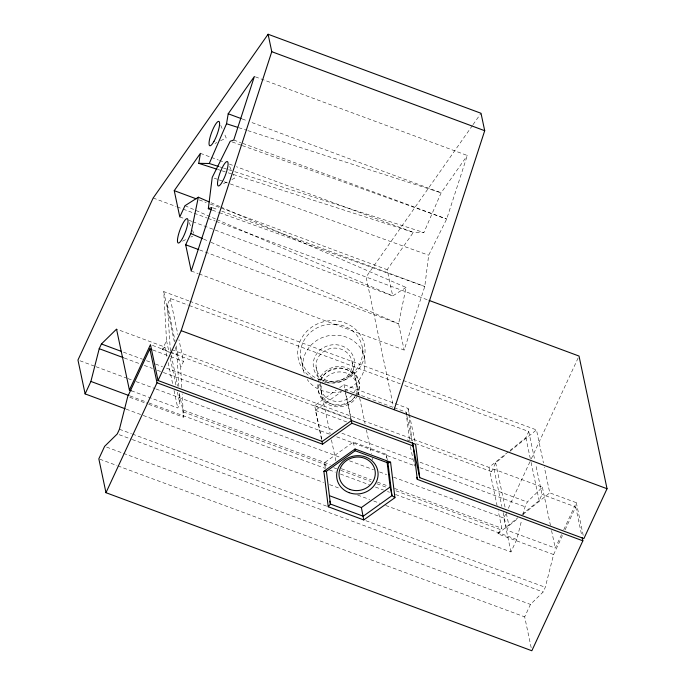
<?xml version="1.0" encoding="UTF-8"?>
<svg xmlns="http://www.w3.org/2000/svg" width="685" height="685" viewBox="0 0 685 685"><rect width="100%" height="100%" fill="white"/><g stroke="black" fill="none" stroke-linecap="round" stroke-linejoin="round"><path stroke-width="0.51" stroke-dasharray="3.42 2.57" d="M255.385 76.84L467.307 155.495L446.671 219.054L428.673 255.222L424.777 286.484L404.141 350.044L199.215 273.983M220.87 207.007L406.059 287.452L398.593 323.791L404.141 350.044M385.715 505.462L510.967 551.947L516.747 539.489L521.696 520.052M522.997 514.94L525.078 506.754L527.27 502.028L542.383 487.189L494.022 469.234L491.53 471.682L416.497 443.837M531.183 647.667L524.676 616.877L530.464 604.418L543.085 592.02L545.277 587.293L553.6 554.559L562.445 535.516M233.328 174.461L413.355 232.386L423.887 232.549L441.131 192.802L467.307 155.495M170.368 351.011L167.397 304.628L170.257 298.472L188.281 305.159M169.409 352.133L162.405 349.53L166.541 340.616L163.741 291.587L188.786 300.878M181.825 387.599L180.677 367.554L183.537 361.389L178.965 339.726M131.374 390.775L177.757 407.986L179.83 403.533L179.222 392.873M491.53 471.682L495.666 462.769L506.498 454.052M171.935 349.692L488.996 467.367L525.883 437.681L528.743 431.516L404.57 385.432M510.967 551.947L503.809 518.083L505.616 514.195M508.313 508.381L530.832 459.866M531.286 458.899L579.022 356.054M561.529 534.574L555.252 548.094L506.883 530.147L508.955 525.686L518.117 518.314M521.953 514.452L539.163 500.598L542.023 494.442L535.713 464.524M563.764 529.745L576.316 502.696L549.764 492.84L544.318 467.059M565.099 529.796L575.708 506.943L542.023 494.442M472.419 125.535L366.098 277.031L393.447 406.565M473.027 124.661L481.016 113.273M406.059 287.452L392.71 295.937L387.171 269.684L413.355 232.386L236.411 166.712M553.6 554.559L497.832 533.863L501.857 528.281L498.149 510.727M162.405 349.53L164.897 347.081L116.536 329.134M509.828 451.372L536.475 429.923L543.445 462.932M497.832 533.863L517.851 517.749M523.117 514.289L549.764 492.84M321.796 439.419L314.655 405.58L336.207 390.176M339.657 387.71L343.964 384.627L408.037 408.406L409.116 413.534M321.488 439.068L315.417 410.332L341.276 391.846M325.229 467.949L324.587 462.666L353.34 442.108L386.126 454.266L387.342 460.029M215.022 143.448L216.88 142.54M220.604 140.716L226.196 137.976L224.098 133.113M223.507 183.631L228.156 181.345M231.881 179.521L234.672 178.151L233.003 174.264M182.501 241.18L186.226 239.356M190.884 237.07L192.742 236.162M238.731 127.684L246.865 130.296M247.884 130.63L441.131 192.802L251.198 122.307M219.457 166.772L222.505 167.756M223.524 168.082L227.591 169.392M228.61 169.717L233.696 171.353M234.715 171.678L423.887 232.549M218.07 169.555L221.127 170.531M222.145 170.865L227.223 172.5M228.242 172.826L232.309 174.136M232.241 141.975L241.3 145.237M242.302 145.597L446.671 219.054L241.745 142.994M214.242 178.151L218.267 179.598M219.268 179.958L223.301 181.405M224.303 181.773L229.338 183.58M230.348 183.94L428.673 255.222M212.35 210.141L218.395 212.307M219.397 212.667L424.777 286.484L221.846 211.168M242.199 118.967L247.199 120.825M233.748 140.023L240.743 142.626M200.422 153.354L210.423 157.07M211.425 157.439L218.421 160.033M219.423 160.41L223.421 161.891M229.415 164.117L232.412 165.231M199.241 199.934L206.236 202.537M210.235 204.019L387.171 269.684M212.855 207.829L217.847 209.687M153.175 198.008L176.165 206.536M177.158 206.904L182.159 208.762M183.16 209.13L193.153 212.847M194.155 213.215L207.153 218.035M208.154 218.412L215.15 221.007M216.152 221.375L428.074 300.03M179.787 216.914L183.785 218.395M188.786 220.253L191.783 221.366M192.785 221.734L392.71 295.937L216.349 219.328M199.669 249.957L398.593 323.791L209.49 241.642M191.218 271.012L198.213 273.615M189.788 301.254L402.206 380.089M403.208 380.466L536.475 429.923M189.283 305.527L400.562 383.951M344.726 389.38L393.199 407.369M394.183 407.729L406.051 412.139L406.702 415.221M152.438 345.377L169.161 351.585M170.137 351.944L177.03 354.505L178.853 386.477M314.655 405.58L352.45 419.614M407.164 439.916L412.13 441.765L409.056 416.745M170.402 352.501L351.474 419.708M152.832 349.992L169.674 356.243M170.659 356.611L183.537 361.389M315.417 410.332L347.329 422.174M123.463 352.158L142.506 359.223M146.513 360.704L151.522 362.57M155.529 364.052L162.542 366.655M166.549 368.145L334.888 430.625M341.901 433.228L414.04 460.003M420.059 462.229L527.27 502.028M124.276 357.998L139.303 363.572M144.312 365.43L152.335 368.41M157.344 370.268L162.354 372.126M163.355 372.503L329.682 434.23M336.703 436.833L414.853 465.843M419.862 467.701L525.078 506.754M79.965 360.772L94.992 366.347M95.994 366.723L127.059 378.248M128.061 378.625L132.068 380.106M136.075 381.596L155.118 388.66M156.12 389.037L339.486 457.092M349.504 460.808L373.556 469.73M379.567 471.965L386.58 474.568M393.592 477.171L503.809 518.083M179.307 393.336L182.792 409.861L330.281 464.601M341.318 468.694L371.424 479.868M377.444 482.103L388.481 486.196M394.5 488.431L501.857 528.281M183.212 411.865L328.697 465.86M333.715 467.727L336.729 468.84M340.745 470.33L370.842 481.504M376.861 483.738L386.897 487.463M395.921 490.811L502.276 530.284M129.979 395.939L148.011 402.634M149.013 403.003L325.366 468.454M329.374 469.944L335.385 472.179M340.402 474.037L369.455 484.817M375.466 487.052L383.489 490.023M387.496 491.513L389.5 492.258M395.51 494.484L516.747 539.489M129.748 397.249L147.669 403.902M148.662 404.27L183.52 417.208L182.193 393.926M126.194 409.142L142.232 415.093M143.233 415.47L323.594 482.403M329.605 484.637L340.625 488.73M357.656 495.049L369.686 499.511M373.693 501L379.704 503.235M119.43 429.247L131.452 433.708M132.453 434.076L326.839 506.224M365.918 520.728L545.277 587.293M119.241 434.718L131.263 439.179M132.265 439.547L543.085 592.02M106.62 447.108L530.464 604.418M99.83 459.198L116.861 465.517M117.863 465.894L524.676 616.877M211.074 202.751L219.894 206.579M184.993 205.706L215.364 218.9M203.608 239.091L208.514 241.223M220.75 125.338L222.419 129.225M229.646 166.481L231.325 170.377M189.163 222.608L190.841 226.495M192.511 230.383L193.769 233.302M576.316 502.696L583.243 535.507M575.708 506.943L581.779 535.679M542.383 487.189L550.449 525.378M551.545 530.541L555.252 548.094M528.743 431.516L534.617 459.37M525.883 437.681L530.892 461.407M531.106 462.435L539.163 500.598M495.666 462.769L505.256 508.15M506.343 513.305L508.955 525.686M494.022 469.234L501.874 506.403M503.184 512.594L506.883 530.147M488.996 467.367L497.062 505.564M409.339 414.562L415.178 442.236M406.924 416.24L412.122 440.875M410.366 446.517L414.485 466.023M362.493 348.596L364.822 359.659A31.193 28.659 -11.9 0 1 345.308 390.27M352.167 362.416A18.195 16.714 -11.9 0 1 326.899 380.483A18.195 16.714 -11.9 0 1 323.363 351.73A18.195 16.714 -11.9 0 1 352.167 362.416L356.346 382.213A18.195 16.714 -11.9 0 1 331.078 400.28A18.195 16.714 -11.9 0 1 327.55 371.527A18.195 16.714 -11.9 0 1 356.346 382.213M357.193 386.237L365.088 423.613M366.406 429.837L371.45 453.718M372.323 457.871L372.76 459.952M343.964 384.627L351.328 419.485M345.591 393.481L351.011 419.143M353.34 442.108L354.556 447.87M316.119 367.331L318.765 379.841M319.647 384.011L320.306 387.136M321.154 391.152L330.144 433.725M331.454 439.95L335.838 460.714M324.587 462.666L325.598 467.47M300.698 357.031L303.035 368.085M170.257 298.472L177.877 334.571M167.397 304.628L175.017 340.736M176.105 345.891L180.677 367.554M163.741 291.587L174.41 342.123M175.497 347.286L177.03 354.505M171.233 355.147L177.775 386.117M166.541 340.616L169.161 352.989M170.248 358.144L176.131 385.998M177.432 392.188L179.83 403.533M164.897 347.081L167.08 357.407M168.167 362.57L172.748 384.242M174.05 390.441L177.757 407.986M408.037 408.406L408.936 415.701M406.051 412.139L409.639 441.328M386.126 454.266L386.64 458.496M182.792 409.861L183.52 417.208M364.822 359.659A31.193 28.659 -11.9 0 0 338.553 335.29L330.435 335.41A31.193 28.659 -11.9 0 0 304.996 375.311M341.43 391.537A31.193 28.659 -11.9 0 1 337.431 392.334C326.891 393.592 315.896 389.893 308.926 381.75A31.193 28.659 -11.9 0 1 307.24 379.464M313.071 378.54A33.796 31.048 -11.9 0 1 311.701 327.156A33.796 31.048 -11.9 0 1 364 343.014A33.796 31.048 -11.9 0 1 327.344 382.864M326.377 382.769A33.796 31.048 -11.9 0 1 324.459 382.513M354.753 397.112A20.798 19.103 -11.9 0 1 319.518 393.918A20.798 19.103 -11.9 0 1 340.18 366.518A20.798 19.103 -11.9 0 1 356.012 395.442M322.943 381.725A18.195 16.714 -11.9 0 1 354.128 378.728A18.195 16.714 -11.9 0 1 340.899 405.34A18.195 16.714 -11.9 0 1 322.549 382.521M319.955 380.637A20.798 19.103 -11.9 0 1 347.244 369.857A20.798 19.103 -11.9 0 1 357.964 394.748M357.51 395.665A20.798 19.103 -11.9 0 1 331.694 405.871A20.798 19.103 -11.9 0 1 318.893 383.514M336.215 324.236L328.098 324.356A31.193 28.659 -11.9 0 0 306.589 370.696C313.567 378.839 324.553 382.538 335.093 381.271A31.193 28.659 -11.9 0 0 362.682 352.347A31.193 28.659 -11.9 0 0 336.215 324.236M325.649 381.708A20.798 19.103 -11.9 0 0 354.53 361.063A20.798 19.103 -11.9 0 0 321.616 348.845A20.798 19.103 -11.9 0 0 325.649 381.708"/><path stroke-width="1.03" d="M211.348 209.773L208.326 208.694L212.222 177.424L230.22 141.256L233.748 140.023L254.383 76.472L228.208 113.778L226.529 123.754L209.285 163.501L198.753 163.338L200.422 153.354L174.247 190.661L179.787 216.914L184.993 205.706L198.333 197.22L209.113 201.904M208.326 208.694L211.853 207.461L191.218 271.012L185.669 244.768L190.875 233.559L198.333 197.22M125.192 408.774L85.12 393.901L90.899 381.434L99.222 348.699L101.423 343.973L116.536 329.134L129.397 390.039L131.374 390.775M429.075 300.407L579.022 356.054L607.038 488.73L583.894 538.581L419.708 477.642L415.615 444.291L351.542 420.513L322.233 441.465L158.047 380.526L181.191 330.675L271.774 51.692L268.092 34.25L481.016 113.273L484.706 130.715L394.115 409.698M129.397 390.039L150.469 344.649L158.047 380.526M151.839 349.624L149.861 348.888L127.752 396.512L119.43 429.247L117.238 433.973L104.608 446.363L98.828 458.822L105.978 492.695L531.834 650.75L582.858 540.808L582.216 537.734M105.978 492.695L157.011 382.761L149.861 348.888M268.092 34.25L153.175 198.008L77.962 360.027L85.12 393.901M328.235 506.763L330.427 504.04L326.411 471.314L355.164 450.747L387.95 462.914L390.57 462.195L394.928 497.67L363.761 519.949L328.235 506.763L323.877 471.297L355.044 449.017L390.57 462.195M157.011 382.761L322.567 444.205L351.876 423.244L413.209 446.012L417.302 479.363L582.858 540.808M329.596 495.76L361.389 507.559L390.142 487.001L387.034 461.664M323.877 471.297L326.411 471.314M226.529 123.754L237.712 127.35M209.285 163.501L218.438 166.446M198.753 163.338L217.059 169.229M271.774 51.692L484.706 130.715M228.208 113.778L241.197 118.599M174.247 190.661L196.235 198.821M185.669 244.768L198.667 249.588M181.191 330.675L607.038 488.73M101.423 343.973L121.459 351.414M99.222 348.699L123.274 357.621M90.899 381.434L128.977 395.562M190.875 233.559L202.632 238.663M394.928 497.67L391.966 495.64L390.142 487.001M412.558 442.93L413.209 446.012M412.353 442.784L419.708 477.642M416.874 477.317L417.302 479.363M351.225 420.17L351.876 423.244M361.389 507.559L363.761 519.949M321.916 441.123L322.567 444.205M329.819 501.155L330.427 504.04L363.213 516.207L391.966 495.64L387.95 462.914M355.044 449.017L355.164 450.747M214.003 141.307A12.998 2.911 -69.6 0 0 219.037 121.502A12.998 2.911 -69.6 0 0 209.91 137.899A12.998 2.911 -69.6 0 0 214.003 141.307M182.415 238.577A12.998 2.911 -69.6 0 0 187.45 218.772A12.998 2.911 -69.6 0 0 178.323 235.169A12.998 2.911 -69.6 0 0 182.415 238.577M222.488 181.482A12.998 2.911 -69.6 0 0 227.523 161.677A12.998 2.911 -69.6 0 0 218.387 178.074A12.998 2.911 -69.6 0 0 222.488 181.482M349.085 492.669A20.798 19.103 -11.9 0 0 377.957 472.025A20.798 19.103 -11.9 0 0 345.043 459.806A20.798 19.103 -11.9 0 0 349.085 492.669M349.907 489.433A18.195 16.714 -11.9 0 0 375.175 471.366A18.195 16.714 -11.9 0 0 346.37 460.68A18.195 16.714 -11.9 0 0 349.907 489.433"/></g></svg>
